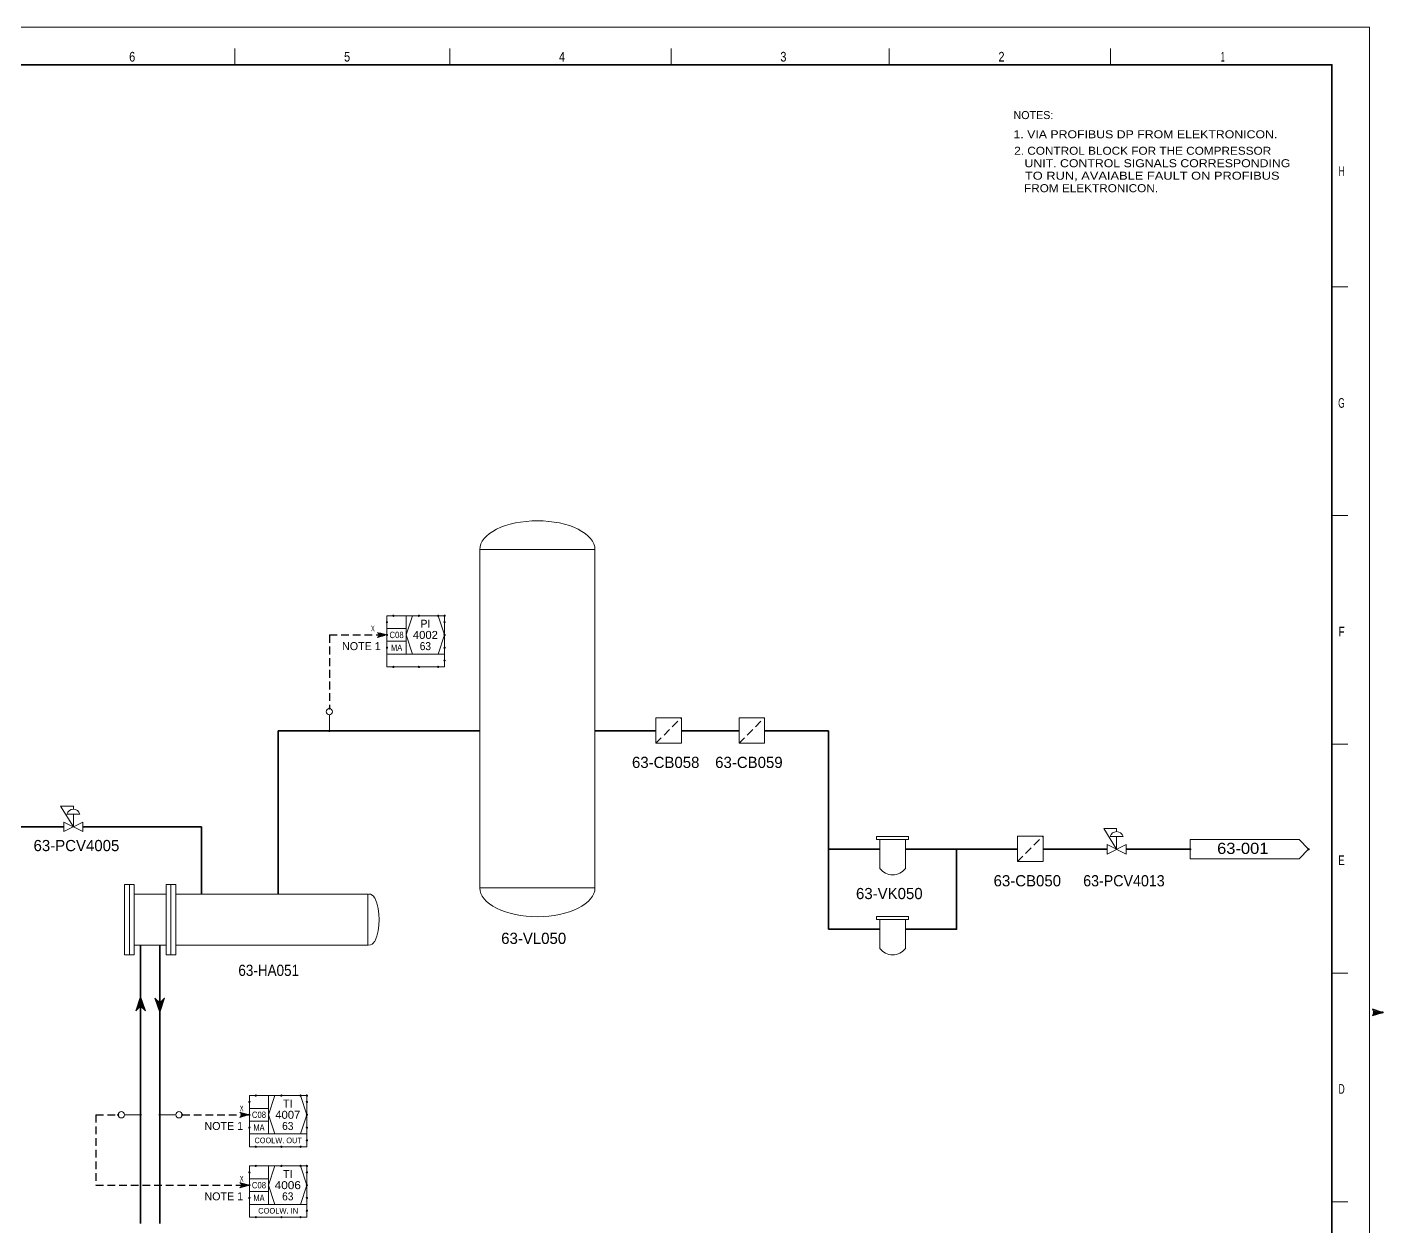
# Model space of a CAD drawing. Header units: millimetres. Extents: x 0 to 845, y 0 to 594.
# Drawn here: x 421.5 to 845.2, y 219 to 594 of the extents above; entities that cross this region are included whole.
import ezdxf
from ezdxf.enums import TextEntityAlignment as Align

# ---------------------------------------------------------------- set-up
doc = ezdxf.new("R2010")
doc.units = ezdxf.units.MM
doc.header["$LTSCALE"] = 0.81
doc.header["$PDMODE"] = 32
doc.header["$PDSIZE"] = 0.405
doc.linetypes.add('MEDIUM_DASHED', pattern=[4.5, 3, -1.5])
for name, color, linetype, lineweight in [('1', 7, 'Continuous', 13), ('12', 7, 'Continuous', 13), ('15', 7, 'Continuous', 13), ('18', 7, 'Continuous', 25), ('30', 7, 'Continuous', 25), ('40', 7, 'Continuous', 35), ('43', 7, 'Continuous', 13), ('46', 7, 'MEDIUM_DASHED', 13), ('47', 7, 'Continuous', 13), ('48', 7, 'Continuous', 13), ('50', 7, 'Continuous', 13), ('9', 7, 'Continuous', 13)]:
    doc.layers.add(name, color=color, linetype=linetype, lineweight=lineweight)
doc.layers.add('36', color=7, linetype='Continuous')
doc.layers.add('45', color=7, linetype='Continuous')

msp = doc.modelspace()

# ---------------------------------------------------------------- linework, layer by layer
at = {"layer": '1'}
for p, q in [((486.4551, 587.2614), (486.4551, 582.2276)), ((553.6134, 587.2614), (553.6134, 582.2276)), ((622.7764, 587.2614), (622.7764, 582.2276)), ((690.937, 587.2614), (690.937, 582.2276)), ((760.1, 587.2614), (760.1, 582.2276)), ((834.2748, 512.7606), (829.263, 512.7606)), ((834.2748, 441.2795), (829.263, 441.2795)), ((834.2748, 369.7992), (829.263, 369.7992)), ((834.2748, 298.3181), (829.263, 298.3181)), ((457.9661, 288.1), (456.0331, 288.1)), ((457.9331, 288.2), (456.0661, 288.2)), ((457.9, 288.3), (456.1, 288.3)), ((457.8661, 288.4), (456.1331, 288.4)), ((457.8331, 288.5), (456.1661, 288.5)), ((457.8, 288.6), (456.2, 288.6)), ((457.7661, 288.7), (456.2331, 288.7)), ((457.7331, 288.8), (456.2661, 288.8)), ((457.7, 288.9), (456.3, 288.9)), ((457.6661, 289), (456.3331, 289)), ((457.6331, 289.1), (456.3661, 289.1)), ((457.6, 289.2), (456.4, 289.2)), ((457.5661, 289.3), (456.4331, 289.3)), ((457.5331, 289.4), (456.4661, 289.4)), ((457.5, 289.5), (456.5, 289.5)), ((457.4661, 289.6), (456.5331, 289.6)), ((457.4331, 289.7), (456.5661, 289.7)), ((457.4, 289.8), (456.6, 289.8)), ((457.3661, 289.9), (456.6331, 289.9)), ((457.3331, 290), (456.6661, 290)), ((457.3, 290.1), (456.7, 290.1)), ((457.2661, 290.2), (456.7331, 290.2)), ((457.2331, 290.3), (456.7661, 290.3)), ((457.2, 290.4), (456.8, 290.4)), ((457.1661, 290.5), (456.8331, 290.5)), ((457.1331, 290.6), (456.8661, 290.6)), ((457.1, 290.7), (456.9, 290.7)), ((457.0661, 290.8), (456.9331, 290.8)), ((457.0331, 290.9), (456.9661, 290.9)), ((457, 285), (457, 291)), ((461.5339, 290.4), (461.6, 290.4)), ((461.5669, 290.3), (461.7, 290.3)), ((461.6, 290.2), (461.8, 290.2)), ((461.6339, 290.1), (461.9, 290.1)), ((461.6669, 290), (462, 290)), ((461.7, 289.9), (462.1, 289.9)), ((461.7339, 289.8), (462.2, 289.8)), ((461.7669, 289.7), (462.3, 289.7)), ((461.8, 289.6), (462.4, 289.6)), ((461.8339, 289.5), (462.5, 289.5)), ((461.8669, 289.4), (462.6, 289.4)), ((461.9, 289.3), (462.7, 289.3)), ((461.9339, 289.2), (462.8, 289.2)), ((461.9669, 289.1), (462.9, 289.1)), ((462.0339, 288.9), (463.9669, 288.9)), ((462.0669, 288.8), (463.9339, 288.8)), ((462.1, 288.7), (463.9, 288.7)), ((462.1339, 288.6), (463.8669, 288.6)), ((462.1669, 288.5), (463.8339, 288.5)), ((462.2, 288.4), (463.8, 288.4)), ((462.2339, 288.3), (463.7669, 288.3)), ((462.2669, 288.2), (463.7339, 288.2)), ((462.3, 288.1), (463.7, 288.1)), ((463, 292), (463, 286)), ((463.1, 289.1), (464.0339, 289.1)), ((463.2, 289.2), (464.0669, 289.2)), ((463.3, 289.3), (464.1, 289.3)), ((463.4, 289.4), (464.1339, 289.4)), ((463.5, 289.5), (464.1669, 289.5)), ((463.6, 289.6), (464.2, 289.6)), ((463.7, 289.7), (464.2339, 289.7)), ((463.8, 289.8), (464.2669, 289.8)), ((463.9, 289.9), (464.3, 289.9)), ((464, 290), (464.3339, 290)), ((464.1, 290.1), (464.3669, 290.1)), ((464.2, 290.2), (464.4, 290.2)), ((464.3, 290.3), (464.4339, 290.3)), ((464.4, 290.4), (464.4669, 290.4)), ((455.6, 286.6), (455.5331, 286.6)), ((455.7, 286.7), (455.5661, 286.7)), ((455.8, 286.8), (455.6, 286.8)), ((455.9, 286.9), (455.6331, 286.9)), ((456, 287), (455.6661, 287)), ((456.1, 287.1), (455.7, 287.1)), ((456.2, 287.2), (455.7331, 287.2)), ((456.3, 287.3), (455.7661, 287.3)), ((456.4, 287.4), (455.8, 287.4)), ((456.5, 287.5), (455.8331, 287.5)), ((456.6, 287.6), (455.8661, 287.6)), ((456.7, 287.7), (455.9, 287.7)), ((456.8, 287.8), (455.9331, 287.8)), ((456.9, 287.9), (455.9661, 287.9)), ((458.0331, 287.9), (457.1, 287.9)), ((458.0661, 287.8), (457.2, 287.8)), ((458.1, 287.7), (457.3, 287.7)), ((458.1331, 287.6), (457.4, 287.6)), ((458.1661, 287.5), (457.5, 287.5)), ((458.2, 287.4), (457.6, 287.4)), ((458.2331, 287.3), (457.7, 287.3)), ((458.2661, 287.2), (457.8, 287.2)), ((458.3, 287.1), (457.9, 287.1)), ((458.3331, 287), (458, 287)), ((458.3661, 286.9), (458.1, 286.9)), ((458.4, 286.8), (458.2, 286.8)), ((458.4331, 286.7), (458.3, 286.7)), ((458.4661, 286.6), (458.4, 286.6)), ((462.3339, 288), (463.6669, 288)), ((462.3669, 287.9), (463.6339, 287.9)), ((462.4, 287.8), (463.6, 287.8)), ((462.4339, 287.7), (463.5669, 287.7)), ((462.4669, 287.6), (463.5339, 287.6)), ((462.5, 287.5), (463.5, 287.5)), ((462.5339, 287.4), (463.4669, 287.4)), ((462.5669, 287.3), (463.4339, 287.3)), ((462.6, 287.2), (463.4, 287.2)), ((462.6339, 287.1), (463.3669, 287.1)), ((462.6669, 287), (463.3339, 287)), ((462.7, 286.9), (463.3, 286.9)), ((462.7339, 286.8), (463.2669, 286.8)), ((462.7669, 286.7), (463.2339, 286.7)), ((462.8, 286.6), (463.2, 286.6)), ((462.8339, 286.5), (463.1669, 286.5)), ((462.8669, 286.4), (463.1339, 286.4)), ((462.9, 286.3), (463.1, 286.3)), ((462.9339, 286.2), (463.0669, 286.2)), ((462.9669, 286.1), (463.0339, 286.1)), ((834.2748, 226.8378), (829.263, 226.8378))]:
    msp.add_line(p, q, dxfattribs=at)
at = {"layer": '1', "lineweight": 35}
msp.add_lwpolyline([(829.263, 112.0142), (829.263, 582.2276), (10.3331, 582.2276), (10.3331, 10.3819)], dxfattribs=at)
at = {"layer": '1'}
for points in [[(455.5, 286.5), (457, 288), (458.5, 286.5), (457, 291)], [(464.5, 290.5), (463, 289), (461.5, 290.5), (463, 286)]]:
    msp.add_lwpolyline(points, close=True, dxfattribs=at)
for points in [[(462, 289), (463, 289), (464, 289)], [(458, 288), (457, 288), (456, 288)]]:
    msp.add_lwpolyline(points, dxfattribs=at)
at = {"layer": '12'}
msp.add_lwpolyline([(0, 594), (841, 594), (841, 0), (0, 0)], close=True, dxfattribs=at)
at = {"layer": '15'}
for p, q in [((432, 350.5), (436, 344)), ((436, 350.5), (432, 350.5)), ((434, 348), (438, 348)), ((436, 349.5), (436, 350.5)), ((436, 344), (436, 348)), ((433, 345.5), (433, 342.4992)), ((439, 342.4992), (433, 345.5)), ((758, 343.5), (762, 337)), ((762, 343.5), (758, 343.5)), ((762, 342.5), (762, 343.5)), ((687, 341), (687, 340)), ((687, 341), (697, 341)), ((687, 340), (697, 340)), ((688, 340), (688, 330.9992)), ((696, 340), (696, 330.9992)), ((697, 341), (697, 340)), ((760, 341), (764, 341)), ((762, 337), (762, 341)), ((759, 338.5), (759, 335.4992)), ((765, 335.4992), (759, 338.5)), ((452, 326), (454.9992, 326)), ((452, 304), (452, 326)), ((453.4992, 304), (453.4992, 326)), ((454.9992, 326), (454.9992, 307)), ((454.9992, 323), (464.9992, 323)), ((464.9992, 326), (467.9992, 326)), ((464.9992, 304), (464.9992, 326)), ((466.4992, 304), (466.4992, 326)), ((467.9992, 326), (467.9992, 304)), ((467.9992, 323), (527.9992, 323)), ((527.9992, 323), (527.9992, 307)), ((687, 316), (687, 315)), ((687, 316), (697, 316)), ((687, 315), (697, 315)), ((688, 315), (688, 305.9992)), ((696, 315), (696, 305.9992)), ((697, 316), (697, 315)), ((527.9992, 307), (467.9992, 307)), ((454.9992, 304), (452, 304)), ((467.9992, 304), (464.9992, 304))]:
    msp.add_line(p, q, dxfattribs=at)
msp.add_lwpolyline([(563, 324.9213), (599, 324.9213), (599, 430.6709), (563, 430.6709)], close=True, dxfattribs=at)
for points in [[(433, 342.4992), (439, 345.5), (439, 342.4992)], [(759, 335.4992), (765, 338.5), (765, 335.4992)], [(464.9992, 307), (454.9992, 307), (454.9992, 304)]]:
    msp.add_lwpolyline(points, dxfattribs=at)
for centre, radius, start, end in [((436, 347.4165), 2.0827, 16.2602, 163.73982), ((762, 340.4165), 2.0827, 16.2602, 163.73982), ((692, 334), 5, 216.86991, 323.13016), ((528.252, 321), 2, 23.57819, 89.99997), ((514.5819, 315), 16.9992, 336.4218, 23.57819), ((528.2638, 309), 2, 269.99999, 336.42174), ((692, 309), 5, 216.86991, 323.13016)]:
    msp.add_arc(centre, radius, start, end, dxfattribs=at)
for centre, major_axis, start_param, end_param in [((581, 430.6713), (-18, 0), 4.71229051, 6.28318531), ((581, 430.6713), (18, 0), 6.28318531, 7.8540801), ((581, 324.9213), (-18, 0), 6.28318531, 7.85408), ((581, 324.9213), (18, 0), 4.71229061, 6.28318531)]:
    msp.add_ellipse(centre, major_axis=major_axis, ratio=0.5, start_param=start_param, end_param=end_param, dxfattribs=at)
at = {"layer": '18', "linetype": 'MEDIUM_DASHED'}
for p, q in [((516, 404), (534, 404)), ((516, 404), (516, 381)), ((443, 254), (450, 254)), ((470, 254), (491, 254))]:
    msp.add_line(p, q, dxfattribs=at)
msp.add_lwpolyline([(443, 254), (443, 232), (491, 232)], dxfattribs=at)
at = {"layer": '30'}
for p, q in [((843.5, 286), (843, 286)), ((844, 286), (844.5, 286))]:
    msp.add_line(p, q, dxfattribs=at)
for points in [[(845, 286), (842, 287), (842.5, 286), (842, 285)], [(842.5, 286.5), (844, 286), (842.5, 285.5), (843, 286)]]:
    msp.add_lwpolyline(points, close=True, dxfattribs=at)
for p in [(842.5, 286), (845, 286)]:
    msp.add_point(p, dxfattribs=at)
at = {"layer": '40'}
for p, q in [((563, 374), (500, 374)), ((500, 374), (500, 323)), ((618, 374), (599, 374)), ((644, 374), (626, 374)), ((672, 374), (652, 374)), ((672, 374), (672, 312)), ((433, 344), (409, 344)), ((476, 344), (439, 344)), ((476, 344), (476, 323)), ((688, 337), (672, 337)), ((712, 337), (696, 337)), ((731, 337), (712, 337)), ((759, 337), (739, 337)), ((785, 337), (765, 337)), ((688, 312), (672, 312)), ((457, 307), (457, 273)), ((463, 307), (463, 220)), ((457, 274), (457, 220))]:
    msp.add_line(p, q, dxfattribs=at)
at = {"layer": '40', "lineweight": 13}
for points in [[(618, 378.126), (626, 378.126), (626, 370.126), (618, 370.126)], [(644, 378.126), (652, 378.126), (652, 370.126), (644, 370.126)], [(731, 341.126), (739, 341.126), (739, 333.126), (731, 333.126)]]:
    msp.add_lwpolyline(points, close=True, dxfattribs=at)
at = {"layer": '40'}
msp.add_lwpolyline([(712, 337), (712, 312), (696, 312)], dxfattribs=at)
at = {"layer": '43'}
msp.add_lwpolyline([(785, 340), (819, 340), (822, 337), (819, 334), (785, 334)], close=True, dxfattribs=at)
for p in [(785, 337), (822, 337)]:
    msp.add_point(p, dxfattribs=at)
at = {"layer": '46'}
for p, q in [((618, 370.126), (626, 378.126)), ((644, 370.126), (652, 378.126)), ((731, 333.126), (739, 341.126))]:
    msp.add_line(p, q, dxfattribs=at)
for points in [[(534, 404), (531, 404.8), (531.8, 404), (531, 403.2)], [(533.6, 404), (531.4, 404.6), (532, 404), (531.4, 403.4)], [(533.2, 404), (531.8, 404.4), (532.2, 404), (531.8, 403.6)], [(532.8, 404), (532.2, 404.2), (532.4, 404), (532.2, 403.8)], [(491, 254), (488, 254.8), (488.8, 254), (488, 253.2)], [(490.6, 254), (488.4, 254.6), (489, 254), (488.4, 253.4)], [(490.2, 254), (488.8, 254.4), (489.2, 254), (488.8, 253.6)], [(489.8, 254), (489.2, 254.2), (489.4, 254), (489.2, 253.8)], [(491, 232), (488, 232.8), (488.8, 232), (488, 231.2)], [(490.6, 232), (488.4, 232.6), (489, 232), (488.4, 231.4)], [(490.2, 232), (488.8, 232.4), (489.2, 232), (488.8, 231.6)], [(489.8, 232), (489.2, 232.2), (489.4, 232), (489.2, 231.8)]]:
    msp.add_lwpolyline(points, close=True, dxfattribs=at)
at = {"layer": '47'}
for p, q in [((516, 374), (516, 379)), ((457, 254), (452, 254)), ((463, 254), (468, 254))]:
    msp.add_line(p, q, dxfattribs=at)
for centre in [(516, 380), (451, 254), (469, 254)]:
    msp.add_circle(centre, 1, dxfattribs=at)
for p in [(516, 381), (516, 374), (450, 254), (457, 254), (463, 254), (470, 254)]:
    msp.add_point(p, dxfattribs=at)
at = {"layer": '48'}
for p, q in [((540, 410), (540, 398)), ((534, 406), (540, 406)), ((534, 402), (540, 402)), ((497, 260), (497, 248)), ((509, 254), (507, 260)), ((491, 256), (497, 256)), ((491, 252), (497, 252)), ((507, 248), (509, 254)), ((497, 238), (497, 226)), ((509, 232), (507, 238)), ((491, 234), (497, 234)), ((491, 230), (497, 230)), ((507, 226), (509, 232))]:
    msp.add_line(p, q, dxfattribs=at)
for points in [[(534, 410), (552, 410), (552, 398), (534, 398)], [(491, 260), (509, 260), (509, 248), (491, 248)], [(491, 238), (509, 238), (509, 226), (491, 226)]]:
    msp.add_lwpolyline(points, close=True, dxfattribs=at)
for points in [[(542, 410), (540, 404), (542, 398)], [(550, 398), (552, 404), (550, 410)], [(534, 398), (534, 394), (552, 394), (552, 398)], [(499, 260), (497, 254), (499, 248)], [(491, 248), (491, 244), (509, 244), (509, 248)], [(499, 238), (497, 232), (499, 226)], [(491, 226), (491, 222), (509, 222), (509, 226)]]:
    msp.add_lwpolyline(points, dxfattribs=at)
for p in [(534, 408), (536, 410), (544, 410), (550, 410), (552, 410), (552, 408), (534, 404), (552, 404), (534, 400), (552, 400), (536, 394), (544, 394), (550, 394), (552, 396), (493, 260), (501, 260), (507, 260), (509, 260), (491, 258), (491, 254), (509, 258), (509, 254), (491, 250), (509, 250), (509, 246), (493, 244), (501, 244), (507, 244), (493, 238), (501, 238), (507, 238), (509, 238), (491, 236), (509, 236), (491, 232), (509, 232), (491, 228), (509, 228), (493, 222), (501, 222), (507, 222), (509, 224)]:
    msp.add_point(p, dxfattribs=at)
at = {"layer": '9'}
msp.add_lwpolyline([(0, 0), (841, 0), (841, 594), (0, 594)], close=True, dxfattribs=at)

# ---------------------------------------------------------------- texts
at = {"layer": '1'}
for s, width, p in [('6', 0.85, (454.3846, 583.2346)), ('5', 0.85, (521.5429, 583.2346)), ('4', 0.85, (588.7012, 583.2346)), ('3', 0.85, (657.8642, 583.2346)), ('2', 0.85, (726.0248, 583.2346)), ('1', 0.4, (795.1799, 583.2346))]:
    msp.add_text(s, height=3.02, dxfattribs=dict(at, width=width)).set_placement(p, align=Align.CENTER)
for s, width, p in [('H', 0.65, (833.2701, 547.4945)), ('G', 0.65, (833.2701, 475.0071)), ('F', 0.8, (833.2701, 403.526)), ('E', 0.75, (833.2701, 332.0449)), ('D', 0.65, (833.2701, 260.5646))]:
    msp.add_text(s, height=3.02, dxfattribs=dict(at, width=width)).set_placement(p, align=Align.RIGHT)
at = {"layer": '36'}
for s, p in [('63-CB058', (610.5591, 362.4055)), ('63-CB059', (636.5591, 362.4055)), ('63-PCV4005', (423.5591, 336.4055)), ('63-CB050', (723.5591, 325.4055)), ('63-VK050', (680.5591, 321.4055)), ('63-VL050', (569.6976, 307.4055))]:
    msp.add_text(s, height=3.5, dxfattribs=at).set_placement(p)
for s, width, p in [('63-PCV4013', 0.95, (751.5591, 325.4055)), ('63-HA051', 0.9, (487.5591, 297.4055))]:
    msp.add_text(s, height=3.5, dxfattribs=dict(at, width=width)).set_placement(p)
at = {"layer": '43', "width": 1.1}
msp.add_text('63-001', height=3.5, dxfattribs=at).set_placement((793.4055, 335.5339))
at = {"layer": '45', "width": 0.6}
for p in [(529, 405.1252), (488, 255.1252), (488, 233.1252)]:
    msp.add_text('X', height=1.75, dxfattribs=at).set_placement(p)
at = {"layer": '50'}
for s, height, p in [('NOTES:', 2.5, (736.0008, 565.2496)), ('PI', 2.5, (546, 406.2496)), ('NOTE 1', 2.5, (526, 399.2496)), ('TI', 2.5, (503, 256.2496)), ('NOTE 1', 2.5, (483, 249.2496)), ('TI', 2.5, (503, 234.2496)), ('NOTE 1', 2.5, (483, 227.2496)), ('COOLW. IN', 1.75, (499.9945, 223.1252))]:
    msp.add_text(s, height=height, dxfattribs=at).set_placement(p, align=Align.CENTER)
for s, height, width, p in [('1. VIA PROFIBUS DP FROM ELEKTRONICON.', 2.5, 1.15, (770.9996, 559.2496)), ('C08', 2, 0.9, (537, 403)), ('4002', 2.5, 1.05, (546.0004, 402.7496)), ('MA', 2, 0.7, (537, 399)), ('63', 2.5, 0.95, (545.9996, 399.2496)), ('C08', 2, 0.9, (494, 253)), ('4007', 2.5, 1.05, (503.0004, 252.7496)), ('MA', 2, 0.7, (493.9996, 249)), ('63', 2.5, 0.95, (503, 249.2496)), ('COOLW. OUT', 1.75, 0.95, (499.9945, 245.1252)), ('C08', 2, 0.9, (494, 231)), ('4006', 2.5, 1.1, (503.0012, 230.7496)), ('MA', 2, 0.7, (493.9996, 227)), ('63', 2.5, 0.95, (503, 227.2496))]:
    msp.add_text(s, height=height, dxfattribs=dict(at, width=width)).set_placement(p, align=Align.CENTER)
for s, width, p in [('2. CONTROL BLOCK FOR THE COMPRESSOR ', 1.1, (730, 554.1)), ('   UNIT. CONTROL SIGNALS CORRESPONDING ', 1.15, (730, 550.2)), ('   TO RUN, AVAIABLE FAULT ON PROFIBUS', 1.2, (730, 546.3)), ('   FROM ELEKTRONICON.', 1.1, (730, 542.4))]:
    msp.add_text(s, height=2.5, dxfattribs=dict(at, width=width)).set_placement(p)

doc.saveas('drawing.dxf')
